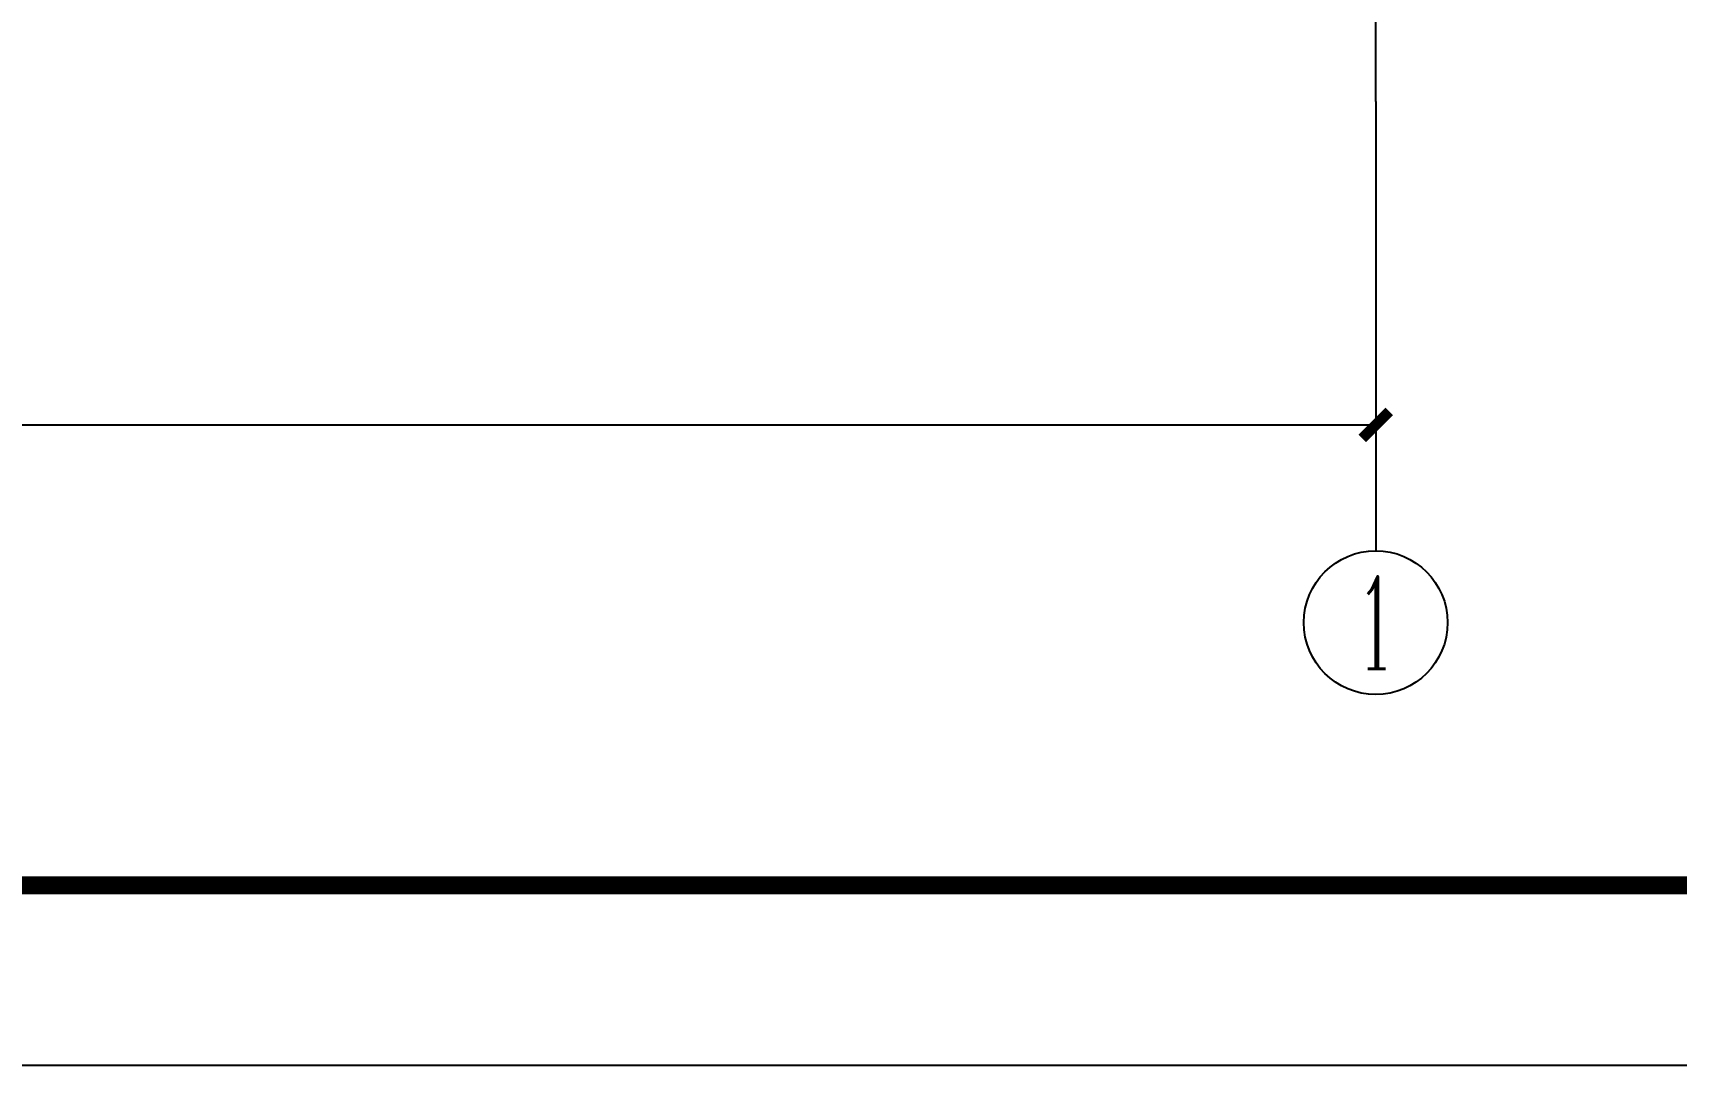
# Model space of a CAD drawing. Extents: x -24961 to 905641, y -154323 to 635957.
# Drawn here: x 431954 to 441102, y -154323 to -148580 of the extents above; entities that cross this region are included whole.
import ezdxf
from ezdxf.enums import TextEntityAlignment as Align

# ---------------------------------------------------------------- set-up
doc = ezdxf.new("R2010")
doc.units = 0
doc.header["$LTSCALE"] = 1000
doc.header["$MEASUREMENT"] = 0
for name, color, linetype in [('AXIS', 3, 'Continuous'), ('AXIS_TEXT', 7, 'Continuous'), ('DOTE', 1, 'Continuous')]:
    doc.layers.add(name, color=color, linetype=linetype)
doc.styles.add('_TCH_AXIS', font='COMPLEX', dxfattribs={"bigfont": 'GBCBIG'})
doc.styles.add('COMPLEX', font='COMPLEX')
doc.styles.add('DIM_FONT', font='SIMPLEX', dxfattribs={"width": 0.7, "bigfont": 'GBCBIG'})
doc.dimstyles.new('_TCH_ARCH&&100', dxfattribs={"dimtxt": 350, "dimasz": 150, "dimexe": 250, "dimexo": 250, "dimgap": 50, "dimtad": 1, "dimdec": 0, "dimzin": 0, "dimdsep": 46, "dimtxsty": 'DIM_FONT', "dimblk": 'ARCHTICK', "dimcen": 0.09, "dimclrt": 7, "dimazin": 2, "dimtfac": 1, "dimtdec": 0, "dimtix": 1, "dimtmove": 2, "dimatfit": 3, "dimfxl": 0, "dimtolj": 1, "dimtzin": 0, "dimarcsym": 0})

# ---------------------------------------------------------------- blocks, each defined once
blk = doc.blocks.new('3R2RT34')
at = {"color": 143}
blk.add_lwpolyline([(1805801.1, 151576.3), (1889901.1, 151576.3), (1889901.1, 210976.3), (1805801.1, 210976.3)], close=True, dxfattribs=at)
at = {"color": 143, "const_width": 100}
blk.add_lwpolyline([(1808301.1, 152576.3), (1888901.1, 152576.3), (1888901.1, 209976.3), (1808301.1, 209976.3)], close=True, dxfattribs=at)
blk = doc.blocks.new('_ArchTick')
at = {"color": 0, "linetype": 'ByBlock', "const_width": 0.4}
blk.add_lwpolyline([(-0.5, -0.5), (0.5, 0.5)], dxfattribs=at)
blk = doc.blocks.new('*D299')
at = {"layer": 'AXIS', "color": 0, "linetype": 'Continuous', "lineweight": -2, "transparency": 16777216}
for p, q in [((394589.7, -149211.4), (394589.7, -151011.4)), ((439429.4, -149211.4), (439429.4, -151011.4)), ((394589.7, -150761.4), (439429.4, -150761.4))]:
    blk.add_line(p, q, dxfattribs=at)
at = {"layer": 'Defpoints', "color": 0, "linetype": 'Continuous', "transparency": 16777216}
for p in [(394589.7, -148961.4), (439429.4, -148961.4), (439429.4, -150761.4)]:
    blk.add_point(p, dxfattribs=at)
at = {"layer": 'AXIS', "color": 0, "linetype": 'Continuous', "lineweight": -2, "transparency": 16777216, "xscale": 150, "yscale": 150, "zscale": 150, "rotation": 180}
blk.add_blockref('_ArchTick', (394589.7, -150761.4), dxfattribs=at)
at = {"layer": 'AXIS', "color": 0, "linetype": 'Continuous', "lineweight": -2, "transparency": 16777216, "xscale": 150, "yscale": 150, "zscale": 150}
blk.add_blockref('_ArchTick', (439429.4, -150761.4), dxfattribs=at)
at = {"layer": 'AXIS', "color": 7, "linetype": 'Continuous', "transparency": 16777216, "insert": (417009.6, -150536.4), "char_height": 350, "attachment_point": 5, "style": 'DIM_FONT'}
blk.add_mtext('\\A1;44400', dxfattribs=at)
blk = doc.blocks.new('_AXISO')
blk.add_circle((0, 0), 0.5)
at = {"layer": 'AXIS_TEXT', "style": 'COMPLEX', "width": 1.041667}
blk.add_attdef('A', text='', height=0.56, dxfattribs=at).set_placement((-0.25, -0.28), (0.25, -0.28), align=Align.FIT)

msp = doc.modelspace()

# ---------------------------------------------------------------- linework, layer by layer
at = {"layer": 'AXIS', "linetype": 'Continuous'}
msp.add_line((439429.4, -148961.4), (439429.4, -151461.4), dxfattribs=at)
at = {"layer": 'DOTE'}
msp.add_line((439429.4, -148961.4), (439429.4, -125705.9), dxfattribs=at)

# ---------------------------------------------------------------- block references
msp.add_blockref('3R2RT34', (-1427790.1, -305899.5))
at = {"layer": 'AXIS', "linetype": 'Continuous'}
ref = msp.add_blockref('_AXISO', (439429.4, -151861.4), dxfattribs=dict(at, xscale=800, yscale=800, zscale=800))
ref.add_attrib('A', '1', dxfattribs={"layer": 'AXIS_TEXT', "linetype": 'Continuous', "height": 514.7, "style": '_TCH_AXIS'}).set_placement((439319.1, -152118.8), (439539.7, -152118.8), align=Align.FIT)

# ---------------------------------------------------------------- dimensions: what is measured, and where the dimension line sits
dim = msp.add_aligned_dim(p1=(394589.7, -148961.4), p2=(439429.4, -148961.4), distance=-1800, text='44400', dimstyle='_TCH_ARCH&&100', dxfattribs=at)
dim.commit()
dim.dimension.update_dxf_attribs({"geometry": '*D299', "text_midpoint": (417009.6, -150536.4)})

doc.saveas('drawing.dxf')
